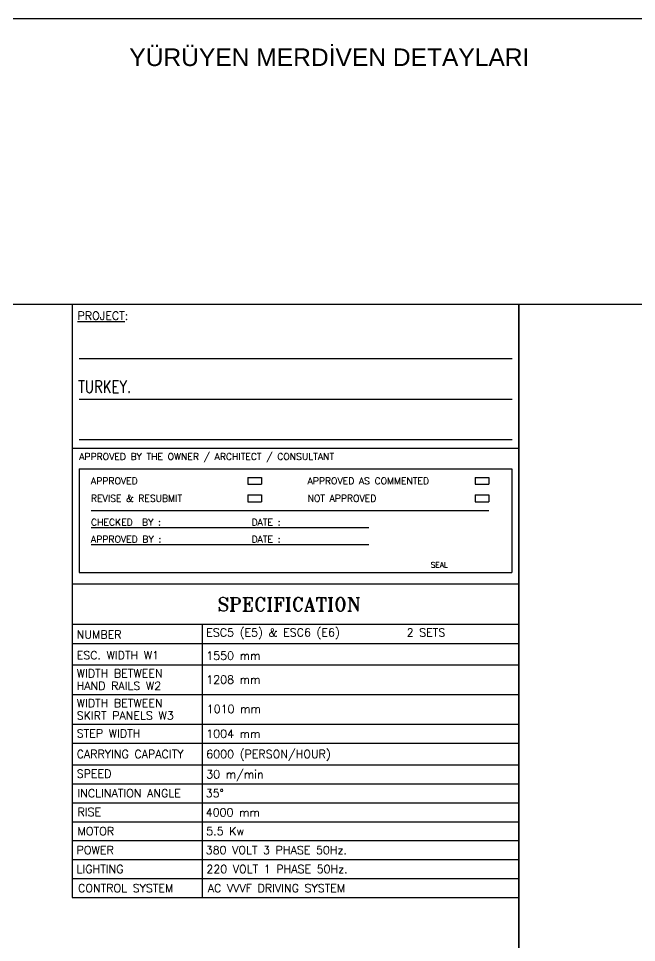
# Model space of a CAD drawing. Header units: millimetres. Extents: x -106996 to 276536, y -21995 to 37993.
# Drawn here: x 224521 to 235939, y 343 to 17417 of the extents above; entities that cross this region are included whole.
import ezdxf

# ---------------------------------------------------------------- set-up
doc = ezdxf.new("R2010")
doc.units = ezdxf.units.MM
doc.header["$LTSCALE"] = 100
doc.layers.get('0').update_dxf_attribs({"color": 3})
for name, color, linetype in [('1', 2, 'Continuous'), ('TIT-TEXT', 7, 'Continuous'), ('TITLEBLOCK', 7, 'Continuous')]:
    doc.layers.add(name, color=color, linetype=linetype)
doc.styles.add('F1', font='romant.shx', dxfattribs={"width": 0.85})
doc.styles.add('F2', font='romand.shx')
doc.styles.add('MAHAL', font='arial.ttf', dxfattribs={"width": 0.8})

msp = doc.modelspace()

# ---------------------------------------------------------------- linework, layer by layer
at = {"color": 1}
msp.add_lwpolyline([(-96046.149708, 17417.2504019), (276536.0041229, 17417.2504019), (276536.0041229, -21995.3976347), (-96046.149708, -21995.3976347)], close=True, dxfattribs=at)
at = {"layer": '1', "color": 3}
for p, q in [((225515.3740468, 12134.9501633), (225515.3740468, 6968.4723957)), ((225515.3740468, 6968.4723957), (225515.3740468, 1175.9336032)), ((225515.3740468, 1175.9336032), (233765.380973, 1175.9336032))]:
    msp.add_line(p, q, dxfattribs=at)
at = {"layer": '1'}
for p, q in [((233765.380973, 6218.6682183), (225515.3740468, 6218.6682183)), ((227921.0228119, 1175.9336032), (227921.0228119, 6218.6682183)), ((225515.3740468, 5868.6682183), (233765.380973, 5868.6682183)), ((225515.3740468, 5475.9336032), (233765.380973, 5475.9336032)), ((225515.3740468, 4925.9336032), (233765.380973, 4925.9336032)), ((225515.3740468, 4375.9336032), (233765.380973, 4375.9336032)), ((225515.3740468, 4025.9336032), (233765.380973, 4025.9336032)), ((225515.3740468, 3625.9336032), (233765.380973, 3625.9336032)), ((225515.3740468, 3275.9336032), (233765.380973, 3275.9336032)), ((225515.3740468, 2925.9336032), (233765.380973, 2925.9336032)), ((225515.3740468, 2575.9336032), (233765.380973, 2575.9336032)), ((225515.3740468, 2225.9336032), (233765.380973, 2225.9336032)), ((225515.3740468, 1875.9336032), (233765.380973, 1875.9336032)), ((225515.3740468, 1525.9336032), (233765.380973, 1525.9336032))]:
    msp.add_line(p, q, dxfattribs=at)
at = {"layer": 'TITLEBLOCK', "color": 2}
for p, q in [((225640.3740468, 11135.1459859), (233640.3754593, 11135.1459859)), ((225640.3740468, 10385.1459859), (233640.3754593, 10385.1459859)), ((225640.3740468, 9635.1459859), (233640.3754593, 9635.1459859))]:
    msp.add_line(p, q, dxfattribs=at)
at = {"layer": 'TITLEBLOCK', "color": 3, "ltscale": 150}
msp.add_line((233765.380973, 9468.4793192), (225515.3740468, 9468.4793192), dxfattribs=at)
at = {"layer": 'TITLEBLOCK'}
for p, q in [((225642.6168417, 9095.9827999), (233638.1326643, 9095.9827999)), ((225642.6168417, 9095.9827999), (225642.6168417, 7178.9543094)), ((233638.1326643, 9095.9827999), (233638.1326643, 7178.9543094)), ((228758.0864462, 8935.2717579), (229008.0864462, 8935.2717579)), ((228758.0864462, 8935.2717579), (228758.0864462, 8810.2717579)), ((229008.0864462, 8935.2717579), (229008.0864462, 8810.2717579)), ((232958.7136112, 8935.2717579), (233208.7136112, 8935.2717579)), ((232958.7136112, 8935.2717579), (232958.7136112, 8810.2717579)), ((233208.7136112, 8935.2717579), (233208.7136112, 8810.2717579)), ((228758.0864462, 8810.2717579), (229008.0864462, 8810.2717579)), ((232958.7136112, 8810.2717579), (233208.7136112, 8810.2717579)), ((228758.0864462, 8613.4581836), (229008.0864462, 8613.4581836)), ((228758.0864462, 8613.4581836), (228758.0864462, 8488.4581836)), ((229008.0864462, 8613.4581836), (229008.0864462, 8488.4581836)), ((232958.7136112, 8613.4581836), (233208.7136112, 8613.4581836)), ((232958.7136112, 8613.4581836), (232958.7136112, 8488.4581836)), ((233208.7136112, 8613.4581836), (233208.7136112, 8488.4581836)), ((228758.0864462, 8488.4581836), (229008.0864462, 8488.4581836)), ((232958.7136112, 8488.4581836), (233208.7136112, 8488.4581836)), ((225860.9454315, 8323.324852), (233208.7136112, 8323.324852)), ((225860.9454315, 8009.2011319), (230992.0587069, 8009.2011319)), ((225860.9454315, 7695.0774118), (230992.0587069, 7695.0774118)), ((225642.6168417, 7178.9543094), (233638.1326643, 7178.9543094))]:
    msp.add_line(p, q, dxfattribs=at)
at = {"layer": 'TITLEBLOCK', "color": 3}
msp.add_line((225515.3740468, 6968.4723957), (233765.3754593, 6968.4723957), dxfattribs=at)
for points in [[(193965.380973, -15315.0498367), (233765.380973, -15315.0498367), (233765.380973, 12134.9501633), (193965.380973, 12134.9501633)], [(233765.3810158, -15315.049836), (273565.3810158, -15315.049836), (273565.3810158, 12134.950164), (233765.3810158, 12134.950164)]]:
    msp.add_lwpolyline(points, close=True, dxfattribs=at)

# ---------------------------------------------------------------- texts
at = {"color": 2, "style": 'MAHAL'}
msp.add_text('YÜRÜYEN MERDİVEN DETAYLARI', height=325.00000026, dxfattribs=at).set_placement((226568.3859744, 16538.8013635))
for s, height, style, p in [('SPECIFICATION', 250, 'F1', (228197.0471079, 6468.6682183)), ('NUMBER', 150, 'F2', (225595.5469794, 5958.3037141)), ('ESC. WIDTH W1', 150, 'F2', (225595.5469794, 5575.9336032)), ('1550 mm', 150, 'F2', (227988.891591, 5568.4645832)), ('WIDTH BETWEEN', 150, 'F2', (225595.5469794, 5240.9336032)), ('HAND RAILS W2', 150, 'F2', (225595.5469794, 5010.9336032)), ('1208 mm', 150, 'F2', (227988.891591, 5125.9336032)), ('WIDTH BETWEEN', 150, 'F2', (225595.5469794, 4690.9336032)), ('SKIRT PANELS W3', 150, 'F2', (225595.5469794, 4460.9336032)), ('1010 mm', 150, 'F2', (227997.9987288, 4583.594048)), ('STEP WIDTH', 150, 'F2', (225595.5469794, 4131.9041471)), ('1004 mm', 150, 'F2', (227988.891591, 4125.9336032)), ('6000 (PERSON/HOUR)', 150, 'F2', (227988.891591, 3750.9336032)), ('CARRYING CAPACITY', 150, 'F2', (225595.5469794, 3750.9336032)), ('SPEED ', 150, 'F2', (225595.5469794, 3387.7170232)), ('30 m/min', 150, 'F2', (227988.891591, 3375.9336032)), ('INCLINATION ANGLE', 150, 'F2', (225610.7371844, 3025.9336032)), ('35%%d', 150, 'F2', (227978.8919262, 3025.9336032)), ('RISE ', 150, 'F2', (225610.7371844, 2679.5723607)), ('4000 mm', 150, 'F2', (227978.8919262, 2671.8360716)), ('MOTOR', 150, 'F2', (225612.4185807, 2325.9336032)), ('5.5 Kw', 150, 'F2', (227989.3711431, 2325.9336032)), ('POWER ', 150, 'F2', (225594.234446, 1975.9336032)), ('380 VOLT 3 PHASE 50Hz.', 150, 'F2', (227978.8919262, 1975.9336032)), ('LIGHTING', 150, 'F2', (225594.234446, 1625.9336032)), ('220 VOLT 1 PHASE 50Hz.', 150, 'F2', (227991.3919262, 1625.9336032)), ('CONTROL SYSTEM', 150, 'F2', (225620.5855231, 1272.6231201)), ('AC VVVF DRIVING SYSTEM', 150, 'F2', (228017.7430033, 1272.6231201))]:
    msp.add_text(s, height=height, dxfattribs=dict(style=style)).set_placement(p)
at = {"insert": (227988.891591, 6147.3742083), "char_height": 150, "width": 6708.749302357, "attachment_point": 1, "style": 'F2'}
msp.add_mtext('ESC5 (E5) & ESC6 (E6)            2 SETS', dxfattribs=at)
at = {"layer": 'TIT-TEXT'}
for s, height, style, p in [('%%UPROJECT%%U:', 150, 'F2', (225610.2828241, 11849.9207804)), ('APPROVED BY THE OWNER / ARCHITECT / CONSULTANT', 125, 'F1', (225642.6168417, 9259.5457659)), ('APPROVED', 125, 'F2', (225860.9454315, 8810.2717579)), ('APPROVED AS COMMENTED', 125, 'F2', (229861.6861733, 8810.2717579)), ('REVISE & RESUBMIT', 125, 'F2', (225860.9454315, 8488.4581836)), ('NOT APPROVED', 125, 'F2', (229861.6861733, 8488.4581836)), ('CHECKED  BY : ', 125, 'F2', (225860.9454315, 8046.0670881)), ('DATE :', 125, 'F2', (228825.9451882, 8046.0670881)), ('APPROVED BY :', 125, 'F2', (225860.9454315, 7731.943368)), ('DATE :', 125, 'F2', (228825.9451882, 7731.943368)), ('SEAL', 100, 'F1', (232136.9072685, 7270.4881126))]:
    msp.add_text(s, height=height, dxfattribs=dict(at, style=style)).set_placement(p)
at = {"layer": 'TIT-TEXT', "insert": (225623.1769272, 10725.8388541), "char_height": 225, "width": 8366.42467696, "attachment_point": 1, "style": 'F1'}
msp.add_mtext('{\\W0.8;TURKEY.}', dxfattribs=at)

doc.saveas('drawing.dxf')
